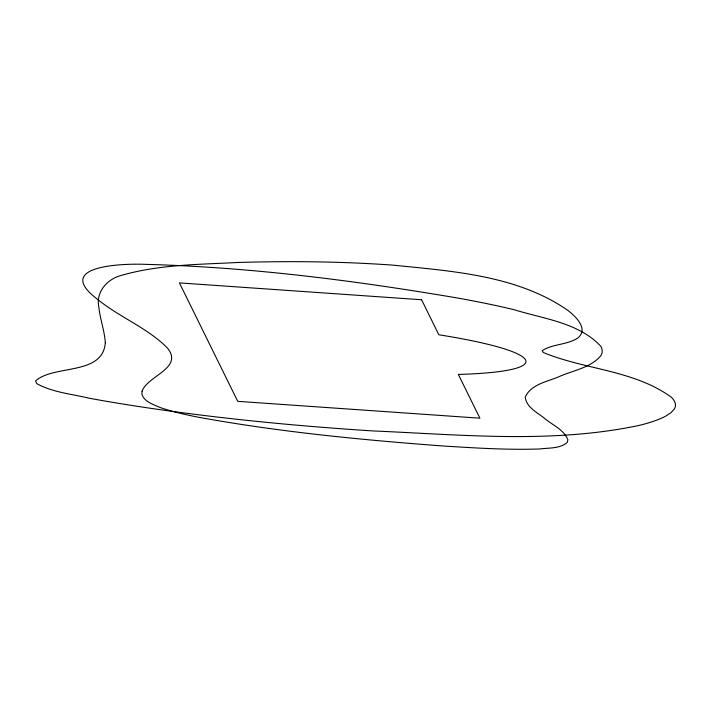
<?xml version="1.0" encoding="UTF-8"?>
<svg xmlns="http://www.w3.org/2000/svg" width="711" height="711" viewBox="0 0 711 711"><rect width="100%" height="100%" fill="white"/><g stroke="black" fill="none" stroke-linecap="round" stroke-linejoin="round"><path stroke-width="1.07" d="M105.317 342.746C102.864 375.764 54.125 364.352 35.55 380.918L36.883 383.727C52.916 392.419 71.669 394.027 89.168 398.204C114.684 402.941 140.325 406.896 166.019 410.514C234.648 419.997 303.659 426.493 372.786 430.928C461.19 434.679 551.336 443.86 638.754 425.507A562.89 69.571 4.5 0 0 665.62 416.184L671.024 412.647L674.348 408.949A453.129 56.009 4.5 0 0 671.308 397.209C633.972 370.093 584.913 369.702 543.257 352.514L542.182 350.647C552.838 343.724 567.28 345.066 578.052 337.841C589.143 328.358 574.515 315.275 566.569 309.463C516.079 275.273 452.436 271.211 393.565 265.185C341.867 261.426 289.981 260.99 238.185 262.466C199.4 264.519 159.762 264.448 122.132 275.184C107.69 278.534 95.505 291.688 98.856 307.17C100.1 319.195 104.517 330.668 105.317 342.746M142.102 391.139L141.898 394.276C144.306 401.733 152.847 404.23 159.264 407.154A165.547 20.459 4.5 0 0 198.653 417.268C279.281 431.941 360.992 439.842 442.669 445.966C475.037 447.983 507.485 450.09 539.925 448.961C548.99 447.734 559.788 448.828 567.174 442.482L567.902 439.825C564.09 429.915 553.078 425.382 545.31 418.975C538.014 412.78 526.398 407.741 525.242 397.147C531.099 383.744 548.492 381.603 560.517 376.012C574.23 370.227 590.868 367.516 600.893 355.66A530.415 65.563 4.5 0 0 600.742 346.221C578.745 322.598 543.293 318.812 513.866 309.632A364.974 45.113 4.5 0 0 458.719 298.211C355.287 280.623 250.796 267.132 145.817 264.368C125.954 263.452 52.667 264.785 96.589 298.549C118.746 316.999 146.875 327.371 167.325 347.901C183.945 368.147 147.648 375.595 142.102 391.139M421.579 299.749L179.412 282.898L237.732 401.342L479.898 418.192L458.346 374.439A192.414 23.783 4.5 0 0 438.82 334.765L421.579 299.749"/></g></svg>
